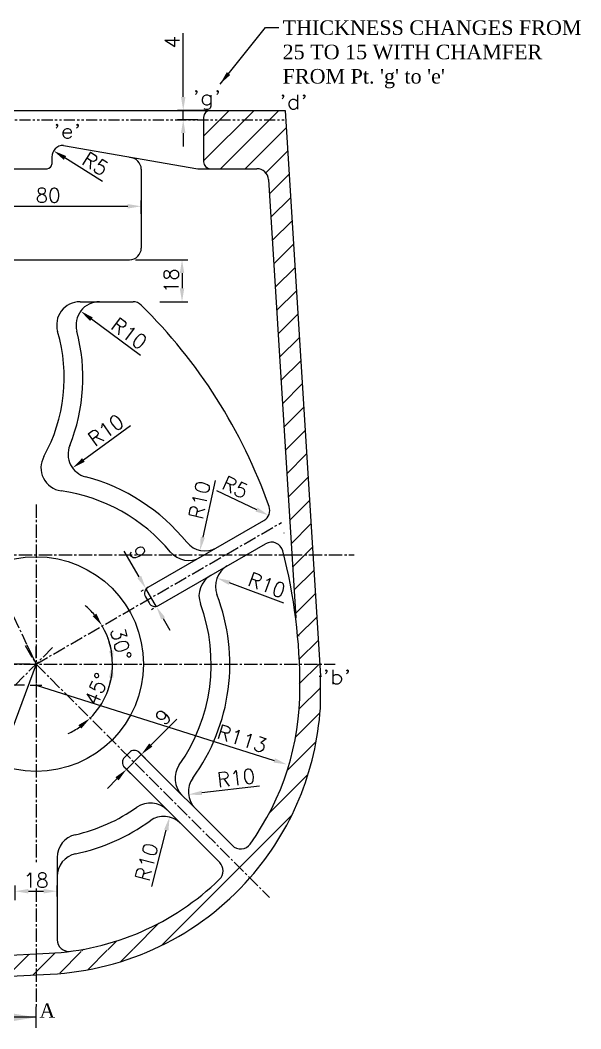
# Model space of a CAD drawing. Header units: millimetres. Extents: x -4466 to 20635, y -2270 to 9154.
# Drawn here: x 19577.5 to 19817.6, y 7720.6 to 8152.7 of the extents above; entities that cross this region are included whole.
import ezdxf

# ---------------------------------------------------------------- set-up
doc = ezdxf.new("R2010")
doc.units = ezdxf.units.MM
doc.header["$LTSCALE"] = 0.3
doc.header["$PDSIZE"] = -50
doc.linetypes.add('CENTER2', pattern=[28.575, 19.05, -3.175, 3.175, -3.175])
doc.linetypes.add('PHANTOM2', pattern=[31.75, 15.875, -3.175, 3.175, -3.175, 3.175, -3.175])
doc.layers.add('AM_8', color=1, linetype='Continuous', lineweight=25)
doc.layers.add('center', color=1, linetype='CENTER2')
doc.layers.add('CHAIN ...', color=8, linetype='PHANTOM2')
doc.styles.add('ROMANTIC', font='romantic.ttf')
doc.styles.add('rs', font='romans.shx')
doc.styles.get("Standard").update_dxf_attribs({"font": 'romans.shx'})
doc.dimstyles.new('ISO-25', dxfattribs={"dimscale": 2.5, "dimtxt": 2.5, "dimasz": 2.5, "dimexe": 0.7, "dimexo": 0.625, "dimtad": 1, "dimdec": 3, "dimlfac": -1, "dimzin": 9, "dimdsep": 46, "dimtxsty": 'Standard', "dimcen": 2.5, "dimclrd": 1, "dimclre": 1, "dimclrt": 7, "dimazin": 0, "dimtfac": 0.65, "dimtdec": 3, "dimtmove": 0, "dimatfit": 3, "dimfxl": 0.7, "dimtolj": 1, "dimarcsym": 0})
doc.dimstyles.new('sarab', dxfattribs={"dimscale": 3, "dimtxt": 2.5, "dimasz": 2.3, "dimexe": 1, "dimexo": 1, "dimtad": 1, "dimdec": 3, "dimdsep": 46, "dimtxsty": 'rs', "dimcen": 0, "dimclrd": 1, "dimclre": 1, "dimclrt": 7, "dimadec": 3, "dimazin": 2, "dimtfac": 1, "dimtdec": 3, "dimtmove": 0, "dimatfit": 3, "dimfxl": 1, "dimarcsym": 0})
doc.dimstyles.new('sarab$0', dxfattribs={"dimscale": 3, "dimtxt": 2.5, "dimasz": 2.3, "dimexe": 1, "dimexo": 1, "dimtad": 1, "dimdec": 3, "dimdsep": 46, "dimtxsty": 'rs', "dimcen": 0, "dimclrd": 1, "dimclre": 1, "dimclrt": 7, "dimadec": 3, "dimazin": 2, "dimtfac": 1, "dimtdec": 3, "dimtmove": 0, "dimatfit": 3, "dimfxl": 1, "dimarcsym": 0})
doc.dimstyles.new('sarab$4', dxfattribs={"dimscale": 3, "dimtxt": 2.5, "dimasz": 2.3, "dimexe": 1, "dimexo": 1, "dimtad": 1, "dimdec": 3, "dimdsep": 46, "dimtxsty": 'rs', "dimcen": 0, "dimclrd": 1, "dimclre": 1, "dimclrt": 7, "dimadec": 3, "dimazin": 2, "dimtfac": 1, "dimtdec": 3, "dimtmove": 0, "dimatfit": 2, "dimfxl": 1, "dimarcsym": 0})

# ---------------------------------------------------------------- blocks, each defined once
blk = doc.blocks.new('*D871')
at = {"color": 1, "lineweight": -2, "transparency": 16777216}
for start, end in [(40.0793, 50.1586), (0, 30), (339.8414, 349.9207)]:
    blk.add_arc((19584.28, 7876.82), 32.73, start, end, dxfattribs=at)
at = {"color": 1, "transparency": 16777216}
for points in [[(19610.1, 7898.44), (19608.53, 7897.34), (19612.62, 7893.18)], [(19615.54, 7871.18), (19617.45, 7871.01), (19617, 7876.82)]]:
    blk.add_solid(points, dxfattribs=at)
at = {"layer": 'Defpoints', "color": 0, "transparency": 16777216}
for p in [(19689.42, 7937.53), (19615.03, 7888.01), (19390.49, 7876.82), (19584.28, 7876.82), (19712.4, 7876.82)]:
    blk.add_point(p, dxfattribs=at)
at = {"color": 7, "transparency": 16777216, "insert": (19620.67, 7885.49), "char_height": 6.25, "attachment_point": 5, "rotation": 283.4033, "style": 'rs'}
blk.add_mtext('30°', dxfattribs=at)
blk = doc.blocks.new('*D872')
at = {"color": 1, "lineweight": -2, "transparency": 16777216}
blk.add_line((19619.5, 7876.82), (19619.54, 7876.82), dxfattribs=at)
for start, end in [(10.0676, 20.1352), (315, 360), (294.8648, 304.9324)]:
    blk.add_arc((19584.28, 7876.82), 32.77, start, end, dxfattribs=at)
at = {"color": 1, "transparency": 16777216}
for points in [[(19617.49, 7882.63), (19615.58, 7882.46), (19617.04, 7876.82)], [(19602.42, 7850.69), (19603.65, 7849.22), (19607.45, 7853.65)]]:
    blk.add_solid(points, dxfattribs=at)
at = {"layer": 'Defpoints', "color": 0, "transparency": 16777216}
for p in [(19390.49, 7876.82), (19584.28, 7876.82), (19617, 7876.82), (19615.93, 7868.34), (19684.26, 7776.84)]:
    blk.add_point(p, dxfattribs=at)
at = {"color": 7, "transparency": 16777216, "insert": (19610.22, 7866.07), "char_height": 6.25, "attachment_point": 5, "rotation": 67.4946, "style": 'rs'}
blk.add_mtext('45°', dxfattribs=at)
blk = doc.blocks.new('*D766')
at = {"color": 1, "lineweight": -2, "transparency": 16777216}
for p, q in [((19633.43, 7842.16), (19644.56, 7853.3)), ((19628.12, 7839.34), (19631.13, 7836.33)), ((19623, 7831.73), (19629.36, 7838.1)), ((19621.75, 7832.98), (19624.76, 7829.97)), ((19618.93, 7827.67), (19614.87, 7823.6))]:
    blk.add_line(p, q, dxfattribs=at)
at = {"color": 1, "transparency": 16777216}
for points in [[(19632.75, 7842.84), (19634.1, 7841.49), (19629.36, 7838.1)], [(19618.25, 7828.35), (19619.61, 7826.99), (19623, 7831.73)]]:
    blk.add_solid(points, dxfattribs=at)
at = {"layer": 'Defpoints', "color": 0, "transparency": 16777216}
for p in [(19626.35, 7841.11), (19619.99, 7834.75), (19623, 7831.73)]:
    blk.add_point(p, dxfattribs=at)
at = {"color": 7, "transparency": 16777216, "insert": (19638.77, 7854.14), "char_height": 6.25, "attachment_point": 5, "rotation": 45, "style": 'rs'}
blk.add_mtext('9', dxfattribs=at)
blk = doc.blocks.new('*D873')
at = {"color": 1, "lineweight": -2, "transparency": 16777216}
for p, q in [((19556.49, 7882.57), (19556.49, 7895.31)), ((19581.78, 7876.82), (19553.99, 7876.82)), ((19556.49, 7867.82), (19556.49, 7876.82)), ((19579.28, 7867.82), (19553.99, 7867.82)), ((19556.49, 7862.07), (19556.49, 7856.32))]:
    blk.add_line(p, q, dxfattribs=at)
at = {"color": 1, "transparency": 16777216}
for points in [[(19555.53, 7882.57), (19557.45, 7882.57), (19556.49, 7876.82)], [(19555.53, 7862.07), (19557.45, 7862.07), (19556.49, 7867.82)]]:
    blk.add_solid(points, dxfattribs=at)
at = {"layer": 'Defpoints', "color": 0, "transparency": 16777216}
for p in [(19556.49, 7876.82), (19584.28, 7876.82), (19581.78, 7867.82)]:
    blk.add_point(p, dxfattribs=at)
at = {"color": 7, "transparency": 16777216, "insert": (19551.8, 7891.82), "char_height": 6.25, "attachment_point": 5, "rotation": 90, "style": 'rs'}
blk.add_mtext('9', dxfattribs=at)
blk = doc.blocks.new('*D767')
at = {"color": 1, "lineweight": -2, "transparency": 16777216}
for p, q in [((19575.28, 7775.65), (19575.28, 7782.02)), ((19581.03, 7779.52), (19587.53, 7779.52)), ((19593.28, 7777.23), (19593.28, 7782.02))]:
    blk.add_line(p, q, dxfattribs=at)
at = {"color": 1, "transparency": 16777216}
for points in [[(19581.03, 7780.48), (19581.03, 7778.56), (19575.28, 7779.52)], [(19587.53, 7780.48), (19587.53, 7778.56), (19593.28, 7779.52)]]:
    blk.add_solid(points, dxfattribs=at)
at = {"layer": 'Defpoints', "color": 0, "transparency": 16777216}
for p in [(19593.28, 7779.52), (19593.28, 7774.73), (19575.28, 7773.15)]:
    blk.add_point(p, dxfattribs=at)
at = {"color": 7, "transparency": 16777216, "insert": (19584.28, 7784.21), "char_height": 6.25, "attachment_point": 5, "style": 'rs'}
blk.add_mtext('18', dxfattribs=at)
blk = doc.blocks.new('*D884')
at = {"color": 1, "lineweight": -2, "transparency": 16777216}
for p, q in [((19647.31, 8119.82), (19647.31, 8147.06)), ((19656.53, 8114.07), (19644.81, 8114.07)), ((19647.31, 8110.07), (19647.31, 8114.07)), ((19653.53, 8110.07), (19644.81, 8110.07)), ((19647.31, 8104.32), (19647.31, 8098.57))]:
    blk.add_line(p, q, dxfattribs=at)
at = {"color": 1, "transparency": 16777216}
for points in [[(19646.35, 8119.82), (19648.27, 8119.82), (19647.31, 8114.07)], [(19646.35, 8104.32), (19648.27, 8104.32), (19647.31, 8110.07)]]:
    blk.add_solid(points, dxfattribs=at)
at = {"layer": 'Defpoints', "color": 0, "transparency": 16777216}
for p in [(19647.31, 8114.07), (19659.03, 8114.07), (19656.03, 8110.07)]:
    blk.add_point(p, dxfattribs=at)
at = {"color": 7, "transparency": 16777216, "insert": (19642.62, 8143.27), "char_height": 6.25, "attachment_point": 5, "rotation": 90, "style": 'rs'}
blk.add_mtext('4', dxfattribs=at)
blk = doc.blocks.new('*D782')
at = {"color": 1, "lineweight": -2, "transparency": 16777216}
for p, q in [((19549.53, 8075.57), (19549.53, 8070.45)), ((19555.28, 8072.95), (19623.58, 8072.95)), ((19629.33, 8069.68), (19629.33, 8075.45))]:
    blk.add_line(p, q, dxfattribs=at)
at = {"color": 1, "transparency": 16777216}
for points in [[(19555.28, 8073.91), (19555.28, 8072), (19549.53, 8072.95)], [(19623.58, 8073.91), (19623.58, 8072), (19629.33, 8072.95)]]:
    blk.add_solid(points, dxfattribs=at)
at = {"layer": 'Defpoints', "color": 0, "transparency": 16777216}
for p in [(19549.53, 8078.07), (19629.33, 8072.95), (19629.33, 8067.18)]:
    blk.add_point(p, dxfattribs=at)
at = {"color": 7, "transparency": 16777216, "insert": (19589.43, 8077.64), "char_height": 6.25, "attachment_point": 5, "style": 'rs'}
blk.add_mtext('80', dxfattribs=at)
blk = doc.blocks.new('*D886')
at = {"color": 1, "lineweight": -2, "transparency": 16777216}
blk.add_line((19584.28, 7876.82), (19560.22, 7811.88), dxfattribs=at)
at = {"color": 1, "transparency": 16777216}
blk.add_solid([(19559.32, 7812.22), (19561.12, 7811.55), (19558.22, 7806.49)], dxfattribs=at)
at = {"layer": 'Defpoints', "color": 0, "transparency": 16777216}
for p in [(19584.28, 7876.82), (19558.22, 7806.49)]:
    blk.add_point(p, dxfattribs=at)
at = {"color": 7, "transparency": 16777216, "insert": (19568.13, 7846.72), "char_height": 6.25, "attachment_point": 5, "rotation": 69.671, "style": 'rs'}
blk.add_mtext('R75', dxfattribs=at)
blk = doc.blocks.new('*D836')
at = {"color": 1, "lineweight": -2, "transparency": 16777216}
for p, q in [((19626.83, 8050.07), (19649.29, 8050.07)), ((19646.79, 8044.32), (19646.79, 8037.82)), ((19637.33, 8032.07), (19649.29, 8032.07))]:
    blk.add_line(p, q, dxfattribs=at)
at = {"color": 1, "transparency": 16777216}
for points in [[(19645.83, 8044.32), (19647.75, 8044.32), (19646.79, 8050.07)], [(19645.83, 8037.82), (19647.75, 8037.82), (19646.79, 8032.07)]]:
    blk.add_solid(points, dxfattribs=at)
at = {"layer": 'Defpoints', "color": 0, "transparency": 16777216}
for p in [(19624.33, 8050.07), (19634.83, 8032.07), (19646.79, 8032.07)]:
    blk.add_point(p, dxfattribs=at)
at = {"color": 7, "transparency": 16777216, "insert": (19642.1, 8041.07), "char_height": 6.25, "attachment_point": 5, "rotation": 90, "style": 'rs'}
blk.add_mtext('18', dxfattribs=at)
blk = doc.blocks.new('*D933')
at = {"color": 1, "lineweight": -2, "transparency": 16777216}
blk.add_line((19612.78, 8083.62), (19596.66, 8093.67), dxfattribs=at)
at = {"color": 1, "transparency": 16777216}
blk.add_solid([(19597.17, 8094.49), (19596.16, 8092.86), (19591.78, 8096.72)], dxfattribs=at)
at = {"layer": 'Defpoints', "color": 0, "transparency": 16777216}
for p in [(19591.78, 8096.72), (19596.03, 8094.07)]:
    blk.add_point(p, dxfattribs=at)
at = {"color": 7, "transparency": 16777216, "insert": (19609.64, 8091.1), "char_height": 6.25, "attachment_point": 5, "rotation": 328.0472, "style": 'rs'}
blk.add_mtext('R5', dxfattribs=at)
blk = doc.blocks.new('*D934')
at = {"color": 1, "lineweight": -2, "transparency": 16777216}
blk.add_line((19629.04, 8008.99), (19607.99, 8024.6), dxfattribs=at)
at = {"color": 1, "transparency": 16777216}
blk.add_solid([(19608.56, 8025.37), (19607.42, 8023.83), (19603.37, 8028.03)], dxfattribs=at)
at = {"layer": 'Defpoints', "color": 0, "transparency": 16777216}
for p in [(19603.37, 8028.03), (19611.4, 8022.07)]:
    blk.add_point(p, dxfattribs=at)
at = {"color": 7, "transparency": 16777216, "insert": (19624.12, 8018.47), "char_height": 6.25, "attachment_point": 5, "rotation": 323.428, "style": 'rs'}
blk.add_mtext('R10', dxfattribs=at)
blk = doc.blocks.new('*D799')
at = {"color": 1, "lineweight": -2, "transparency": 16777216}
blk.add_line((19624.71, 7978.93), (19604.54, 7964.25), dxfattribs=at)
at = {"color": 1, "transparency": 16777216}
blk.add_solid([(19603.98, 7965.02), (19605.11, 7963.47), (19599.89, 7960.86)], dxfattribs=at)
at = {"layer": 'Defpoints', "color": 0, "transparency": 16777216}
for p in [(19607.98, 7966.75), (19599.89, 7960.86)]:
    blk.add_point(p, dxfattribs=at)
at = {"color": 7, "transparency": 16777216, "insert": (19614.19, 7977.07), "char_height": 6.25, "attachment_point": 5, "rotation": 36.0624, "style": 'rs'}
blk.add_mtext('R10', dxfattribs=at)
blk = doc.blocks.new('*D800')
at = {"color": 1, "lineweight": -2, "transparency": 16777216}
blk.add_line((19660.95, 7955.54), (19655.68, 7931.15), dxfattribs=at)
at = {"color": 1, "transparency": 16777216}
blk.add_solid([(19654.75, 7931.36), (19656.62, 7930.95), (19654.47, 7925.53)], dxfattribs=at)
at = {"layer": 'Defpoints', "color": 0, "transparency": 16777216}
for p in [(19656.58, 7935.31), (19654.47, 7925.53)]:
    blk.add_point(p, dxfattribs=at)
at = {"color": 7, "transparency": 16777216, "insert": (19654.34, 7947.15), "char_height": 6.25, "attachment_point": 5, "rotation": 77.8115, "style": 'rs'}
blk.add_mtext('R10', dxfattribs=at)
blk = doc.blocks.new('*D801')
at = {"color": 1, "lineweight": -2, "transparency": 16777216}
blk.add_line((19661.56, 7951.18), (19678.71, 7943.02), dxfattribs=at)
at = {"color": 1, "transparency": 16777216}
blk.add_solid([(19679.12, 7943.89), (19678.3, 7942.16), (19683.9, 7940.56)], dxfattribs=at)
at = {"layer": 'Defpoints', "color": 0, "transparency": 16777216}
for p in [(19679.39, 7942.7), (19683.9, 7940.56)]:
    blk.add_point(p, dxfattribs=at)
at = {"color": 7, "transparency": 16777216, "insert": (19669.55, 7952.57), "char_height": 6.25, "attachment_point": 5, "rotation": 334.5711, "style": 'rs'}
blk.add_mtext('R5', dxfattribs=at)
blk = doc.blocks.new('*D804')
at = {"color": 1, "lineweight": -2, "transparency": 16777216}
blk.add_line((19633.83, 7781.56), (19640.04, 7805.73), dxfattribs=at)
at = {"color": 1, "transparency": 16777216}
blk.add_solid([(19639.11, 7805.96), (19640.97, 7805.49), (19641.47, 7811.3)], dxfattribs=at)
at = {"layer": 'Defpoints', "color": 0, "transparency": 16777216}
for p in [(19641.47, 7811.3), (19638.98, 7801.61)]:
    blk.add_point(p, dxfattribs=at)
at = {"color": 7, "transparency": 16777216, "insert": (19631.68, 7792.03), "char_height": 6.25, "attachment_point": 5, "rotation": 75.5986, "style": 'rs'}
blk.add_mtext('R10', dxfattribs=at)
blk = doc.blocks.new('*D943')
at = {"color": 1, "lineweight": -2, "transparency": 16777216}
blk.add_line((19680.04, 7824.51), (19655.26, 7821.62), dxfattribs=at)
at = {"color": 1, "transparency": 16777216}
blk.add_solid([(19655.15, 7822.58), (19655.38, 7820.67), (19649.55, 7820.96)], dxfattribs=at)
at = {"layer": 'Defpoints', "color": 0, "transparency": 16777216}
for p in [(19659.49, 7822.12), (19649.55, 7820.96)]:
    blk.add_point(p, dxfattribs=at)
at = {"color": 7, "transparency": 16777216, "insert": (19669.97, 7828.06), "char_height": 6.25, "attachment_point": 5, "rotation": 6.6528, "style": 'rs'}
blk.add_mtext('R10', dxfattribs=at)
blk = doc.blocks.new('*D944')
at = {"color": 1, "lineweight": -2, "transparency": 16777216}
blk.add_line((19690.46, 7902.93), (19667.1, 7911.68), dxfattribs=at)
at = {"color": 1, "transparency": 16777216}
blk.add_solid([(19667.44, 7912.58), (19666.77, 7910.79), (19661.72, 7913.7)], dxfattribs=at)
at = {"layer": 'Defpoints', "color": 0, "transparency": 16777216}
for p in [(19661.72, 7913.7), (19671.08, 7910.19)]:
    blk.add_point(p, dxfattribs=at)
at = {"color": 7, "transparency": 16777216, "insert": (19683.12, 7910.69), "char_height": 6.25, "attachment_point": 5, "rotation": 339.4685, "style": 'rs'}
blk.add_mtext('R10', dxfattribs=at)
blk = doc.blocks.new('*D828')
at = {"color": 1, "lineweight": -2, "transparency": 16777216}
blk.add_line((19584.28, 7867.82), (19686.29, 7835.55), dxfattribs=at)
at = {"color": 1, "transparency": 16777216}
blk.add_solid([(19686.58, 7836.46), (19686, 7834.63), (19691.78, 7833.81)], dxfattribs=at)
at = {"layer": 'Defpoints', "color": 0, "transparency": 16777216}
for p in [(19584.28, 7867.82), (19691.78, 7833.81)]:
    blk.add_point(p, dxfattribs=at)
at = {"color": 7, "transparency": 16777216, "insert": (19672.51, 7844.82), "char_height": 6.25, "attachment_point": 5, "rotation": 342.4451, "style": 'rs'}
blk.add_mtext('R113', dxfattribs=at)
blk = doc.blocks.new('*D993')
at = {"color": 1, "lineweight": -2, "transparency": 16777216}
for p, q in [((19628.45, 7914.16), (19622.08, 7925.19)), ((19630.09, 7908.47), (19629.16, 7907.93)), ((19635.82, 7901.38), (19631.32, 7909.18)), ((19634.59, 7900.67), (19633.66, 7900.13)), ((19638.7, 7896.4), (19641.57, 7891.42))]:
    blk.add_line(p, q, dxfattribs=at)
at = {"color": 1, "transparency": 16777216}
for points in [[(19629.28, 7914.64), (19627.62, 7913.68), (19631.32, 7909.18)], [(19639.53, 7896.88), (19637.87, 7895.92), (19635.82, 7901.38)]]:
    blk.add_solid(points, dxfattribs=at)
at = {"layer": 'Defpoints', "color": 0, "transparency": 16777216}
for p in [(19631.32, 7909.18), (19632.26, 7909.72), (19636.76, 7901.92)]:
    blk.add_point(p, dxfattribs=at)
at = {"color": 7, "transparency": 16777216, "insert": (19627.88, 7924.51), "char_height": 6.25, "attachment_point": 5, "rotation": 300, "style": 'rs'}
blk.add_mtext('9', dxfattribs=at)

msp = doc.modelspace()

# ---------------------------------------------------------------- hatches: boundary and pattern name
msp.add_hatch(color=256).paths.add_polyline_path([(19705.756, 7871.58949, 1), (19706.256, 7871.58949, 1)])
at = {"layer": 'AM_8'}
h = msp.add_hatch(dxfattribs=at)
h.set_pattern_fill('_U', color=256, scale=7.5, angle=45, style=0, pattern_type=0)
h.set_pattern_definition([(45, (11968.413, 8020.393), (-5.303301, 5.303301), [])])
edge = h.paths.add_edge_path(flags=17)
edge.add_arc((19151.52622, 7767.84649), 5, 0, 50.6661183, ccw=False)
edge.add_line((19156.52622, 7767.84649), (19156.52622, 7748.06958))
edge.add_arc((19161.52622, 7748.06958), 5, 180, 270)
edge.add_line((19161.52622, 7743.06958), (19187.02621, 7743.06958))
edge.add_line((19187.02621, 7743.06958), (19187.02621, 7750.58115))
edge.add_arc((19277.02622, 7923.56958), 195, 231.1460425, 242.5135721, ccw=False)
edge = h.paths.add_edge_path(flags=17)
edge.add_line((19187.02621, 7750.58115), (19187.02621, 7743.06958))
edge.add_line((19187.02621, 7743.06958), (19203.23766, 7743.06958))
edge.add_arc((19277.02622, 7923.56958), 195, 242.5135721, 247.7652136, ccw=False)
edge = h.paths.add_edge_path()
edge.add_arc((19277.02622, 7923.56958), 195, 261.6936005, 270.0000007, ccw=False)
edge.add_arc((19246.86167, 7725.77301), 5.2365, 9.5091479, 67.6229814, ccw=False)
edge.add_line((19252.02622, 7726.63811), (19252.02622, 7723.56958))
edge.add_arc((19255.02622, 7723.56958), 3, 180, 270)
edge.add_line((19255.02622, 7720.56958), (19277.02622, 7720.56958))
edge.add_line((19277.02622, 7720.56958), (19277.02622, 7728.56958))
edge = h.paths.add_edge_path()
edge.add_arc((19305.3972, 7726.54276), 3.37252, 111.4521569, 178.2696626, ccw=False)
edge.add_line((19304.16379, 7729.68164), (19286.75042, 7728.81219))
edge.add_arc((19277.02622, 7923.56958), 195, 270.0000007, 272.8583946, ccw=False)
edge.add_line((19277.02622, 7728.56958), (19277.02622, 7720.56958))
edge.add_line((19277.02622, 7720.56958), (19299.02622, 7720.56958))
edge.add_arc((19299.02622, 7723.56958), 3, 270, 360)
edge.add_line((19302.02622, 7723.56958), (19302.02622, 7726.6446))
edge = h.paths.add_edge_path()
edge.add_line((19160.52622, 8114.06958), (19120.02622, 8114.06958))
edge.add_line((19120.02622, 8114.06958), (19116.02622, 8110.06958))
edge.add_line((19116.02622, 8110.06958), (19121.02622, 8082.57308))
edge.add_line((19121.02622, 8082.57308), (19163.52622, 8110.06958))
edge.add_line((19163.52622, 8110.06958), (19163.52622, 8111.06958))
edge.add_arc((19160.52622, 8111.06958), 3, 0, 90)
edge = h.paths.add_edge_path()
edge.add_arc((19127.02622, 7852.46403), 20, 180, 205.3626844, ccw=False)
edge.add_line((19107.02622, 7852.46403), (19107.02622, 7923.56958))
edge.add_line((19107.02622, 7923.56958), (19098.02622, 7923.56958))
edge.add_line((19098.02622, 7923.56958), (19098.02622, 7852.46402))
edge.add_arc((19127.02622, 7852.46402), 29, 180, 205.3626863)
edge.add_arc((19277.02622, 7923.56958), 195, 205.3626863, 270.0000007)
edge.add_line((19277.02622, 7728.56958), (19277.02622, 7737.56958))
edge.add_arc((19277.02622, 7923.56958), 186, 205.3626844, 270.0000007, ccw=False)
edge = h.paths.add_edge_path()
edge.add_line((19109.12864, 7950.22294), (19129.83164, 8080.63743))
edge.add_arc((19139.70797, 8079.06958), 10, 90, 170.9796959, ccw=False)
edge.add_line((19139.70797, 8089.06958), (19160.52622, 8089.06958))
edge.add_line((19160.52622, 8089.06958), (19161.75951, 8089.33481))
edge.add_arc((19160.52622, 8092.06958), 3, 294.2736489, 360)
edge.add_line((19163.52622, 8092.06958), (19163.52622, 8110.06958))
edge.add_line((19163.52622, 8110.06958), (19121.02622, 8082.57308))
edge.add_line((19121.02622, 8082.57308), (19100.23994, 7951.634))
edge.add_arc((19277.02622, 7923.56958), 179, 170.9796959, 180)
edge.add_line((19098.02622, 7923.56958), (19107.02622, 7923.56958))
edge.add_arc((19277.02622, 7923.56958), 170, 170.9796959, 180, ccw=False)
edge = h.paths.add_edge_path()
edge.add_line((19691.02622, 8114.06958), (19659.02622, 8114.06958))
edge.add_arc((19659.02622, 8111.06958), 3, 90, 180)
edge.add_line((19656.02622, 8111.06958), (19656.02622, 8110.06958))
edge.add_line((19656.02622, 8110.06958), (19691.27366, 8110.06958))
edge.add_line((19691.27366, 8110.06958), (19691.02622, 8114.06958))
edge = h.paths.add_edge_path()
edge.add_line((19706.02622, 7858.01337), (19706.02622, 7867.81958))
edge.add_arc((19584.02622, 7867.81958), 122, 360, 363.539849)
edge.add_line((19705.79346, 7875.3522), (19705.70268, 7876.81958))
edge.add_line((19705.70268, 7876.81958), (19697.02622, 7876.81958))
edge.add_line((19697.02622, 7876.81958), (19697.02622, 7819.2209))
edge.add_arc((19584.27622, 7865.81958), 122, 337.5450808, 356.3314025)
edge = h.paths.add_edge_path()
edge.add_line((19702.81069, 7923.56958), (19693.79349, 7923.56958))
edge.add_line((19693.79349, 7923.56958), (19695.46316, 7896.57885))
edge.add_arc((19468.27622, 7867.81958), 229, 2.6774882, 7.2146165, ccw=False)
edge.add_line((19697.02622, 7878.51708), (19697.02622, 7876.81958))
edge.add_line((19697.02622, 7876.81958), (19705.70268, 7876.81958))
edge.add_line((19705.70268, 7876.81958), (19702.81069, 7923.56958))
edge = h.paths.add_edge_path()
edge.add_line((19691.27366, 8110.06958), (19656.02622, 8110.06958))
edge.add_line((19656.02622, 8110.06958), (19656.02622, 8092.06958))
edge.add_arc((19659.02622, 8092.06958), 3, 180, 270)
edge.add_line((19659.02622, 8089.06958), (19678.85528, 8089.06958))
edge.add_arc((19678.85528, 8084.06958), 5, 3.539849, 90, ccw=False)
edge.add_line((19683.84574, 8084.3783), (19693.79349, 7923.56958))
edge.add_line((19693.79349, 7923.56958), (19702.81069, 7923.56958))
edge.add_line((19702.81069, 7923.56958), (19691.27366, 8110.06958))
h.paths.add_polyline_path([(19584.27622, 7752.67882), (19460.27622, 7746.48752), (19460.27622, 7737.47631), (19584.27622, 7743.66761)])
edge = h.paths.add_edge_path()
edge.add_line((19635.84318, 7755.25355), (19584.27622, 7752.67882))
edge.add_line((19584.27622, 7752.67882), (19584.27622, 7743.66761))
edge.add_line((19584.27622, 7743.66761), (19590.36008, 7743.97137))
edge.add_arc((19584.27622, 7865.81958), 122, 272.8583946, 295.003904)
edge = h.paths.add_edge_path()
edge.add_arc((19584.89421, 7865.25875), 121.16557, 273.0501485, 356.4700857)
edge.add_line((19705.8299, 7857.79863), (19706.02622, 7858.01337))
edge.add_arc((19584.27622, 7865.81958), 122, 337.5450808, 356.3314025, ccw=False)
edge.add_line((19697.02622, 7819.2209), (19697.02622, 7867.81958))
edge.add_arc((19584.52785, 7865.37324), 112.52496, -82.6493956, 1.2457364, ccw=False)
edge.add_line((19598.92437, 7753.77302), (19635.84318, 7755.25355))
edge.add_arc((19584.27622, 7865.81958), 122, 272.8583946, 295.003904, ccw=False)
edge.add_line((19590.36008, 7743.97137), (19591.34143, 7744.26484))
edge = h.paths.add_edge_path()
edge.add_line((19460.27622, 7737.47631), (19286.75042, 7728.81219))
edge.add_arc((19277.02622, 7923.56958), 195, 270.0000007, 272.8583946, ccw=False)
edge.add_line((19277.02622, 7728.56958), (19277.02622, 7737.56958))
edge.add_arc((19277.02622, 7923.56958), 186, 270.0000007, 272.8583946)
edge.add_line((19286.30161, 7737.801), (19460.27622, 7746.48752))
edge.add_line((19460.27622, 7746.48752), (19460.27622, 7737.47631))
h.paths.add_polyline_path([(19153.65072, 8094.94756), (19153.65072, 8108.19161), (19144.27572, 8108.19161), (19144.27572, 8094.94756)], flags=16)

# ---------------------------------------------------------------- linework, layer by layer
for p, q in [((19120.02622, 8114.06958), (19691.02622, 8114.06958)), ((19656.02622, 8111.06958), (19656.02622, 8092.06958)), ((19691.02622, 8114.06958), (19706.02622, 7871.58949)), ((19596.02622, 8099.06958), (19653.60566, 8089.06958)), ((19591.02622, 8094.06958), (19591.02622, 8091.06958)), ((19573.02622, 8089.06958), (19589.02622, 8089.06958)), ((19629.32622, 8088.81957), (19629.32622, 8055.06958)), ((19653.60566, 8089.06958), (19678.85528, 8089.06958)), ((19683.84574, 8084.3783), (19695.46316, 7896.57885)), ((19554.52082, 8050.06958), (19624.32622, 8050.06958)), ((19603.09698, 8032.06958), (19625.80538, 8032.06958)), ((19632.25569, 7909.7167), (19681.88885, 7938.37241)), ((19690.473, 7932.93617), (19690.57529, 7932.99523)), ((19636.75569, 7901.92247), (19682.6008, 7928.39116)), ((19631.15762, 7905.61862), (19632.65762, 7903.02055)), ((19706.02622, 7871.3403), (19706.02622, 7871.83867)), ((19706.02622, 7858.01337), (19706.02622, 7871.58949)), ((19624.22753, 7838.98915), (19622.10643, 7836.86805)), ((19624.22797, 7838.98959), (19624.22753, 7838.98915)), ((19628.43811, 7839.02165), (19668.3421, 7799.11766)), ((19622.10621, 7832.62563), (19662.95206, 7791.77978)), ((19593.27622, 7793.97032), (19593.27622, 7758.73084)), ((19286.30161, 7737.801), (19589.91127, 7752.96017)), ((19304.16379, 7729.68164), (19590.36008, 7743.97137))]:
    msp.add_line(p, q)
at = {"color": 60}
for p, q in [((19580.36466, 7885.10506), (19584.27622, 7876.81958)), ((19584.27622, 7876.81958), (19584.27622, 7868.55868)), ((19584.27622, 7720.99015), (19584.27622, 7730.00705))]:
    msp.add_line(p, q, dxfattribs=at)
at = {"color": 1}
for p, q in [((19584.27622, 7879.31958), (19584.27622, 7884.31958)), ((19581.77622, 7867.81958), (19586.77622, 7867.81958))]:
    msp.add_line(p, q, dxfattribs=at)
for centre, radius in [((19584.27622, 7876.81958), 46), ((19706.006, 7871.58949), 0.25)]:
    msp.add_circle(centre, radius)
for centre, radius, start, end in [((19659.02622, 8111.06958), 3, 90, 180), ((19596.02622, 8094.06958), 5, 90, 180), ((19624.32622, 8088.81957), 5, 0, 90), ((19589.02622, 8091.06958), 2, 270, 0), ((19659.02622, 8092.06958), 3, 180, 270), ((19678.85528, 8084.06958), 5, 3.539849, 90), ((19624.32622, 8055.06958), 5, 270, 0), ((19603.09698, 8022.06958), 10, 90, 196.3348232), ((19611.40119, 8022.06958), 10, 90, 194.8139902), ((19625.80538, 8027.06958), 5, 45.3112444, 90), ((19468.27622, 7867.81958), 229, 19.5299112, 45.3112444), ((19526.32622, 7999.56958), 70, 331.1369719, 16.3348232), ((19526.32622, 7999.56958), 78, 338.1015856, 14.8139902), ((19607.97672, 7966.74892), 10, 158.1015856, 255.2356494), ((19596.38831, 7960.95219), 10, 151.1369719, 261.8077338), ((19584.27621, 7876.81958), 83, 38.9698078, 75.2356494), ((19584.27621, 7876.81958), 75, 39.8220221, 81.8077338), ((19679.38885, 7942.70254), 5, 300, 19.5299112), ((19656.58162, 7935.30828), 10, 218.9698078, 300), ((19685.1008, 7924.06103), 5, 14.5413047, 120), ((19468.27622, 7867.81958), 229, 359.7060708, 14.5413047), ((19649.55939, 7931.254), 10, 219.8220221, 300), ((19671.08162, 7910.19355), 10, 120, 201.0301922), ((19664.05939, 7906.13926), 10, 120, 200.1779779), ((19633.75569, 7907.11862), 3, 120, 210), ((19584.27621, 7876.81958), 83, 323.969813, 21.0301922), ((19635.25569, 7904.52055), 3, 210, 300), ((19584.27621, 7876.81958), 75, 324.8220277, 20.1779779), ((19460.27622, 7876.90629), 237.03086, 2.8863078, 2.8946188), ((19584.27622, 7865.81958), 113, 324.2059152, 0.418429), ((19584.02622, 7865.81958), 122, 0, 0.4096449), ((19584.27622, 7865.81958), 122, 318.655402, 356.3314025), ((19626.34907, 7836.86805), 3, 45.8875602, 135), ((19624.22775, 7834.74673), 3, 135, 225), ((19653.75236, 7827.84954), 10, 144.8220277, 225), ((19659.48598, 7822.11592), 10, 143.969813, 225), ((19633.24627, 7807.34344), 10, 45, 125.1779836), ((19584.27621, 7876.81958), 75, 282.9164224, 305.1779836), ((19584.27621, 7876.81958), 83, 281.7885924, 306.0301973), ((19638.97989, 7801.60982), 10, 45, 126.0301973), ((19603.27622, 7793.97032), 10, 102.9164224, 180), ((19671.87763, 7802.6532), 5, 225, 324.2059152), ((19603.27622, 7785.78113), 10, 101.7885924, 180), ((19659.41653, 7788.24424), 5, 314.0865045, 45), ((19584.27622, 7865.81958), 113, 272.8583946, 314.0865045), ((19584.27622, 7865.81958), 122, 272.8583946, 318.655402), ((19598.27622, 7758.73084), 5, 180, 277.4481906)]:
    msp.add_arc(centre, radius, start, end)
at = {"layer": 'center'}
for p, q in [((19530.60469, 7990.5069), (19580.21193, 7885.42859)), ((19584.27622, 7945.25322), (19584.27622, 7876.81958)), ((19584.27622, 7876.81958), (19689.42417, 7937.52678)), ((19088.21345, 7923.56958), (19692.66849, 7923.56958)), ((19692.57654, 7923.56958), (19720.52604, 7923.56958)), ((19591.32641, 7883.86978), (19523.58865, 7816.13202)), ((19579.67298, 7884.79263), (19584.27622, 7876.81958)), ((19390.48946, 7876.81958), (19712.40251, 7876.81958)), ((19584.27622, 7876.81958), (19684.25734, 7776.83846)), ((19584.27622, 7868.22848), (19584.27622, 7791.81116)), ((19584.27622, 7780.6457), (19584.27622, 7730.00705))]:
    msp.add_line(p, q, dxfattribs=at)
at = {"layer": 'CHAIN ...'}
msp.add_line((19405.68348, 8110.06958), (19691.28887, 8110.06958), dxfattribs=at)

# ---------------------------------------------------------------- texts
at = {"width": 1.2}
for s, p in [("'g'", (19651.30944, 8116.45848)), ("'d'", (19688.38463, 8114.63386)), ("'e'", (19591.61158, 8102.09777)), ("'b'", (19706.92846, 7868.29228))]:
    msp.add_text(s, height=6.1, dxfattribs=at).set_placement(p)
at = {"style": 'ROMANTIC'}
msp.add_text('A', height=6.1, dxfattribs=at).set_placement((19585.75401, 7725.34347))
at = {"color": 7, "insert": (19689.87523, 8152.62685), "char_height": 6.25, "attachment_point": 1, "style": 'ROMANTIC'}
msp.add_mtext("THICKNESS CHANGES FROM\\P25 TO 15 WITH CHAMFER\\PFROM Pt. 'g' to 'e'", dxfattribs=at)

# ---------------------------------------------------------------- dimensions: what is measured, and where the dimension line sits
for base, p1, p2, angle, picture, middle, dimtype in [((19647.3082, 8114.06958), (19656.02622, 8110.06958), (19659.02622, 8114.06958), 90, '*D884', (19647.3082, 8143.26601), 160), ((19556.48868, 7876.81958), (19581.77622, 7867.81958), (19584.27622, 7876.81958), 90, '*D873', (19556.48868, 7891.81661), 160), ((19622.99709, 7831.73475), (19626.34907, 7841.11069), (19619.98511, 7834.74673), 225, '*D766', (19642.08645, 7850.82411), 161)]:
    dim = msp.add_linear_dim(base=base, p1=p1, p2=p2, angle=angle, dimstyle='sarab', override={"dimscale": 2.5, "dimdec": 2, "dimadec": 2, "dimtdec": 2, "dimatfit": 0})
    dim.commit()
    dim.dimension.update_dxf_attribs({"geometry": picture, "text_midpoint": middle, "dimtype": dimtype})
for center, mpoint, dimstyle, override, picture, middle in [((19596.02622, 8094.06958), (19591.7838, 8096.71569), 'sarab', {"dimscale": 2.5, "dimdec": 2, "dimadec": 2, "dimtdec": 2, "dimtmove": 1, "dimatfit": 0}, '*D933', (19607.16005, 8087.12514)), ((19611.40119, 8022.06958), (19603.3701, 8028.02791), 'sarab', {"dimscale": 2.5, "dimdec": 2, "dimadec": 2, "dimtdec": 2, "dimtmove": 1, "dimatfit": 0}, '*D934', (19621.32843, 8014.70448)), ((19607.97672, 7966.74892), (19599.89296, 7960.86225), 'sarab', {"dimscale": 2.5, "dimdec": 2, "dimadec": 2, "dimtdec": 2, "dimtmove": 1, "dimatfit": 0}, '*D799', (19616.94825, 7973.28206)), ((19656.58162, 7935.30828), (19654.47033, 7925.5337), 'sarab', {"dimscale": 2.5, "dimdec": 2, "dimadec": 2, "dimtdec": 2, "dimtmove": 1, "dimatfit": 0}, '*D800', (19658.92476, 7946.15632)), ((19679.38885, 7942.70254), (19683.90444, 7940.55559), 'sarab', {"dimscale": 2.5, "dimdec": 2, "dimadec": 2, "dimtdec": 2, "dimtmove": 1, "dimatfit": 0}, '*D801', (19667.5381, 7948.33701)), ((19671.08162, 7910.19355), (19661.71682, 7913.70076), 'sarab', {"dimscale": 2.5, "dimdec": 2, "dimadec": 2, "dimtdec": 2, "dimtmove": 1, "dimatfit": 0}, '*D944', (19681.47487, 7906.30116)), ((19584.27621, 7876.81958), (19558.22049, 7806.49107), 'sarab', {"dimscale": 2.5, "dimdec": 2, "dimadec": 2, "dimtdec": 2, "dimatfit": 0}, '*D886', (19572.5214, 7845.09148)), ((19584.27622, 7867.81958), (19691.77526, 7833.81196), 'sarab$4', {"dimscale": 2.5, "dimdec": 0, "dimadec": 2, "dimtdec": 2, "dimatfit": 0}, '*D828', (19671.09768, 7840.35337)), ((19659.48598, 7822.11592), (19649.55332, 7820.95738), 'sarab', {"dimscale": 2.5, "dimdec": 2, "dimadec": 2, "dimtdec": 2, "dimtmove": 1, "dimatfit": 0}, '*D943', (19670.50946, 7823.40168)), ((19638.97989, 7801.60982), (19641.46702, 7811.29559), 'sarab', {"dimscale": 2.5, "dimdec": 2, "dimadec": 2, "dimtdec": 2, "dimtmove": 1, "dimatfit": 0}, '*D804', (19636.21961, 7790.86034))]:
    dim = msp.add_radius_dim(center=center, mpoint=mpoint, dimstyle=dimstyle, override=override)
    dim.commit()
    dim.dimension.update_dxf_attribs({"geometry": picture, "text_midpoint": middle, "dimtype": 164})
dim = msp.add_linear_dim(base=(19629.32622, 8072.95453), p1=(19549.52622, 8078.06958), p2=(19629.32622, 8067.1801), dimstyle='sarab', override={"dimscale": 2.5, "dimdec": 0, "dimadec": 2, "dimtdec": 2, "dimatfit": 0})
dim.commit()
dim.dimension.update_dxf_attribs({"geometry": '*D782', "text_midpoint": (19589.42622, 8072.95453), "dimtype": 160})
dim = msp.add_linear_dim(base=(19646.78841, 8032.06958), p1=(19624.32622, 8050.06958), p2=(19634.83461, 8032.06958), angle=90, dimstyle='sarab', override={"dimscale": 2.5, "dimdec": 2, "dimadec": 2, "dimtdec": 2, "dimatfit": 0})
dim.commit()
dim.dimension.update_dxf_attribs({"geometry": '*D836', "text_midpoint": (19642.10091, 8041.06958)})
for base, line1, line2, picture, middle in [((19615.03051, 7888.01323), ((19390.48946, 7876.81958), (19712.40251, 7876.81958)), ((19584.27622, 7876.81958), (19689.42417, 7937.52678)), '*D871', (19616.11282, 7884.40609)), ((19615.9257, 7868.33913), ((19584.27622, 7876.81958), (19684.25734, 7776.83846)), ((19390.48946, 7876.81958), (19617.00426, 7876.81958)), '*D872', (19614.54683, 7864.27774))]:
    dim = msp.add_angular_dim_2l(base=base, line1=line1, line2=line2, dimstyle='sarab', override={"dimscale": 2.5, "dimdec": 2, "dimadec": 2, "dimtdec": 2, "dimatfit": 0})
    dim.commit()
    dim.dimension.update_dxf_attribs({"geometry": picture, "text_midpoint": middle, "dimtype": 162})
dim = msp.add_aligned_dim(p1=(19636.75569, 7901.92247), p2=(19632.25569, 7909.7167), distance=1.07735, dimstyle='sarab$0', override={"dimscale": 2.5, "dimdec": 2, "dimadec": 2, "dimtdec": 2, "dimatfit": 0})
dim.commit()
dim.dimension.update_dxf_attribs({"geometry": '*D993', "text_midpoint": (19627.88366, 7924.50958)})
dim = msp.add_linear_dim(base=(19593.27622, 7779.52055), p1=(19575.27622, 7773.15188), p2=(19593.27622, 7774.73084), dimstyle='sarab', override={"dimscale": 2.5, "dimdec": 2, "dimadec": 2, "dimtdec": 2, "dimatfit": 0})
dim.commit()
dim.dimension.update_dxf_attribs({"geometry": '*D767', "text_midpoint": (19584.27622, 7784.20805)})

# ---------------------------------------------------------------- leaders
at = {"annotation_type": 0, "has_hookline": 1, "hookline_direction": 0, "text_width": 125.01849}
msp.add_leader([(19663.09029, 8125.35018), (19682.59948, 8149.50185), (19688.31273, 8149.50185)], dimstyle='sarab', override={"dimscale": 2.5, "dimgap": 0.625, "dimtad": 0, "dimdec": 2, "dimadec": 2, "dimtdec": 2}, dxfattribs=at)
msp.add_leader([(19584.27622, 7725.4986), (19560.77022, 7725.4986)], dimstyle='ISO-25', override={"dimscale": 2, "dimasz": 5})

doc.saveas('drawing.dxf')
